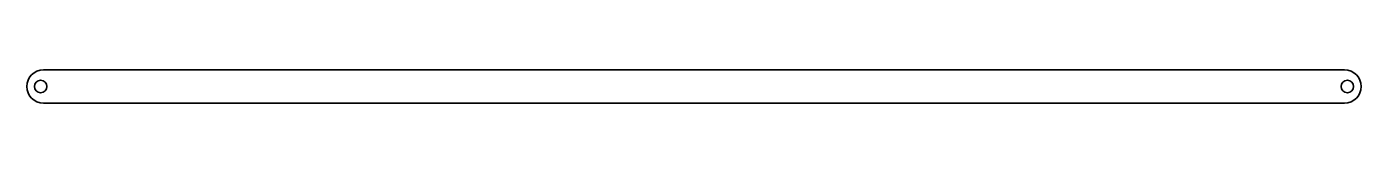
# Model space of a CAD drawing. Header units: inches. Extents: x 0 to 480, y 0 to 12.
import ezdxf

# ---------------------------------------------------------------- set-up
doc = ezdxf.new("R2010")
doc.units = ezdxf.units.IN
doc.header["$MEASUREMENT"] = 0
doc.layers.add('SIMUMAK Visible (ISO)', color=7, linetype='Continuous', lineweight=35)

# ---------------------------------------------------------------- blocks, each defined once
blk = doc.blocks.new('SLP-SMT-03-SPINFDSP01_Sheet_SLP-SMT-03-SPINFDSP01')
at = {"layer": 'SIMUMAK Visible (ISO)'}
for p, q in [((-234, 6), (234, 6)), ((234, -6), (-234, -6))]:
    blk.add_line(p, q, dxfattribs=at)
for centre in [(-235, 0), (235, 0)]:
    blk.add_circle(centre, 2.25, dxfattribs=at)
at = {"layer": 'SIMUMAK Visible (ISO)', "extrusion": (0, 0, -1)}
for centre, start, end in [((234, 0), 270, 90), ((-234, 0), 90, 270)]:
    blk.add_arc(centre, 6, start, end, dxfattribs=at)

msp = doc.modelspace()

# ---------------------------------------------------------------- block references
msp.add_blockref('SLP-SMT-03-SPINFDSP01_Sheet_SLP-SMT-03-SPINFDSP01', (240, 6))

doc.saveas('drawing.dxf')
